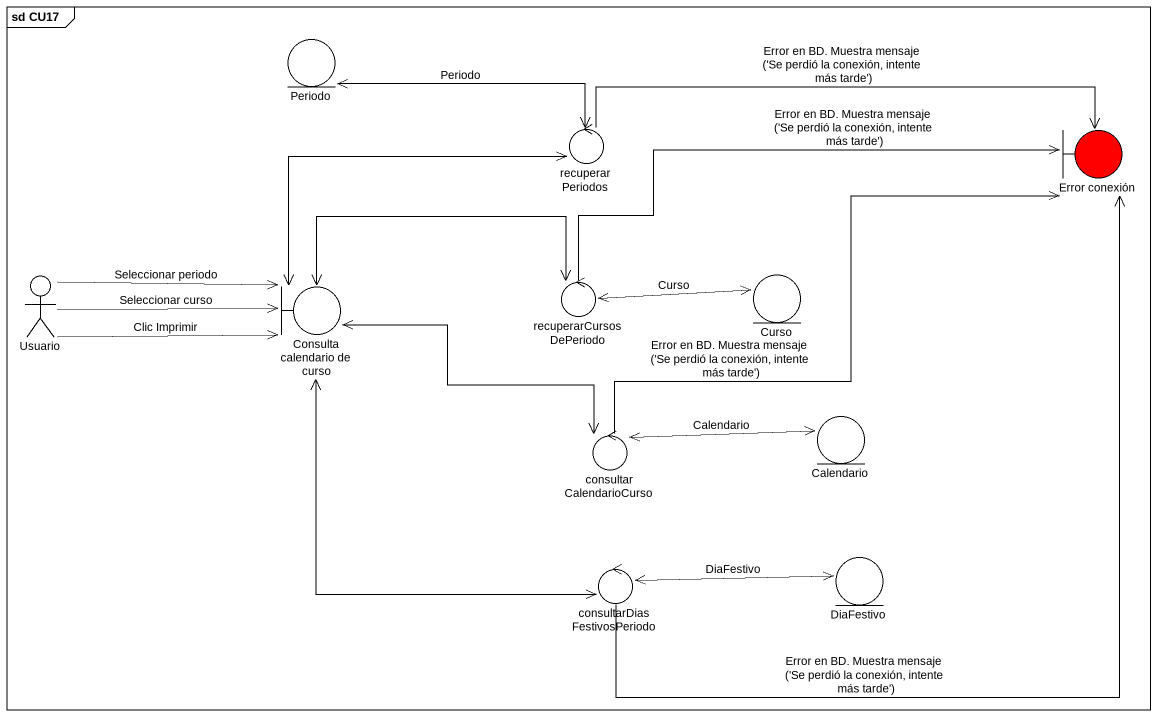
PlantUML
@startuml
mainframe sd CU17
entity Periodo
control recuperarPeriodos
boundary "Error conexión" as Error_conexión #FF0000
actor Usuario
control recuperarCursosDePeriodo
entity Curso
boundary "Consulta calendario de curso" as Consulta_calendario_de_curso
entity Calendario
control consultarCalendarioCurso
control consultarDiasFestivosPeriodo
entity DiaFestivo
recuperarPeriodos <-left-> Periodo : Periodo
recuperarPeriodos -right-> Error_conexión : Error en BD. Muestra mensaje ('Se perdió la conexión, intente más tarde')
Usuario -right-> Consulta_calendario_de_curso : Seleccionar periodo
Usuario -right-> Consulta_calendario_de_curso : Seleccionar curso
Usuario -right-> Consulta_calendario_de_curso : Clic Imprimir
recuperarCursosDePeriodo -right-> Error_conexión : Error en BD. Muestra mensaje ('Se perdió la conexión, intente más tarde')
recuperarCursosDePeriodo <-right-> Curso : Curso
Consulta_calendario_de_curso <-up-> recuperarPeriodos
Consulta_calendario_de_curso <-right-> recuperarCursosDePeriodo
Consulta_calendario_de_curso <-right-> consultarCalendarioCurso
Consulta_calendario_de_curso <--> consultarDiasFestivosPeriodo
consultarCalendarioCurso -right-> Error_conexión : Error en BD. Muestra mensaje ('Se perdió la conexión, intente más tarde')
consultarCalendarioCurso <-right-> Calendario : Calendario
consultarDiasFestivosPeriodo -up-> Error_conexión : Error en BD. Muestra mensaje ('Se perdió la conexión, intente más tarde')
consultarDiasFestivosPeriodo <-right-> DiaFestivo : DiaFestivo
@enduml
